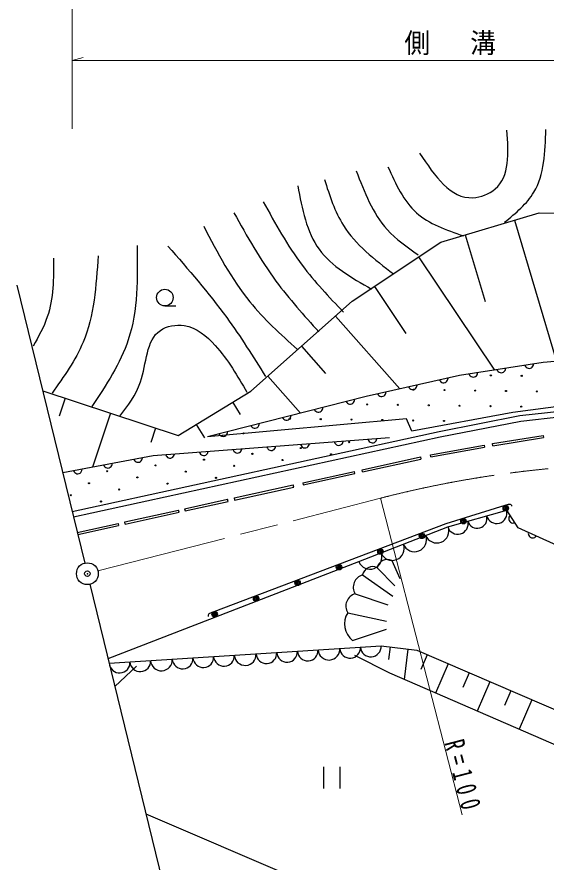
# Model space of a CAD drawing. Units: millimetres, scale not verified. Extents: x 40000 to 680000, y 20000 to 380000.
# Drawn here: x 272049 to 320606, y 259832 to 337350 of the extents above; entities that cross this region are included whole.
import ezdxf

# ---------------------------------------------------------------- set-up
doc = ezdxf.new("R2010")
doc.units = ezdxf.units.MM
doc.header["$LTSCALE"] = 1000
doc.header["$PDMODE"] = 32
doc.header["$PDSIZE"] = 500
doc.linetypes.add('CHAIN', pattern=[18.5, 12, -1.5, 3.5, -1.5])
for name, color, linetype, lineweight in [('M-BGD', 7, 'Continuous', 25), ('M-BMK', 2, 'CHAIN', 13), ('M-BMK-SRVR', 3, 'Continuous', 25), ('M-STR-HTXT', 7, 'Continuous', 13)]:
    doc.layers.add(name, color=color, linetype=linetype, lineweight=lineweight)
doc.layers.add('M-OTRS', color=6, linetype='Continuous')
doc.styles.add('ＭＳ ゴシック', font='')
doc.styles.get('ＭＳ ゴシック').set_extended_font_data('MS Gothic')

msp = doc.modelspace()

# ---------------------------------------------------------------- linework, layer by layer
at = {"layer": 'M-BGD'}
for p, q in [((317712, 318711), (321562, 305752)), ((313195, 317369), (315017, 311236)), ((308906, 315339), (315860, 304951)), ((304847, 312622), (307733, 308310)), ((285627, 310850), (286627, 310850)), ((301268, 309889), (307175, 303231)), ((298169, 307139), (300377, 304650)), ((295070, 304389), (298065, 301014)), ((276487, 302375), (275940, 300718)), ((291851, 301999), (292525, 300889)), ((280629, 301007), (278990, 296044)), ((284771, 299639), (284332, 298309)), ((288512, 299970), (289252, 298752)), ((315697, 298220), (320342, 298971)), ((315729, 298023), (320374, 298774)), ((320342, 298971), (320374, 298774)), ((309987, 297190), (314932, 298083)), ((310022, 296993), (314968, 297886)), ((314932, 298083), (314968, 297886)), ((315729, 298023), (315697, 298220)), ((303723, 295817), (309070, 296992)), ((309070, 296992), (309113, 296797)), ((310022, 296993), (309987, 297190)), ((303766, 295621), (309113, 296797)), ((298275, 294619), (303026, 295663)), ((298318, 294424), (303068, 295468)), ((303068, 295468), (303026, 295663)), ((303766, 295621), (303723, 295817)), ((298275, 294619), (298318, 294424)), ((291977, 293235), (297409, 294429)), ((292020, 293039), (297452, 294233)), ((297452, 294233), (297409, 294429)), ((287438, 292237), (291385, 293105)), ((291428, 292909), (291385, 293105)), ((291977, 293235), (292020, 293039)), ((287481, 292042), (291428, 292909)), ((316832, 292539), (311415, 290855)), ((317118, 292628), (316832, 292539)), ((281942, 291029), (286888, 292116)), ((281985, 290834), (286931, 291921)), ((286931, 291921), (286888, 292116)), ((287438, 292237), (287481, 292042)), ((311586, 290595), (316997, 292098)), ((277593, 290073), (281329, 290894)), ((277636, 289878), (281372, 290699)), ((281329, 290894), (281372, 290699)), ((281985, 290834), (281942, 291029)), ((311415, 290855), (290111, 282798)), ((303418, 287388), (311586, 290595)), ((280414, 278507), (303418, 287388)), ((305110, 286826), (306726, 285165)), ((306453, 287486), (307181, 285848)), ((303767, 286166), (306544, 284209)), ((303084, 284436), (306089, 283435)), ((290111, 282798), (289830, 282692)), ((302401, 282707), (305952, 281933)), ((302857, 280157), (305952, 281204)), ((280521, 278069), (305473, 279672)), ((306291, 279568), (306145, 278422)), ((307926, 279360), (307573, 276577)), ((309703, 278843), (309125, 277499)), ((281044, 275930), (283009, 277793)), ((311621, 278019), (310463, 275327)), ((313538, 277195), (312959, 275847)), ((315456, 276370), (314295, 273670)), ((317373, 275546), (316792, 274194)), ((319291, 274721), (318127, 272013)), ((300191, 268576), (300191, 266576)), ((301711, 266576), (301711, 268576))]:
    msp.add_line(p, q, dxfattribs=at)
for points in [[(274416, 303059), (286842, 298955), (293520, 303014), (302817, 311264), (310936, 316698), (319971, 319382), (325340, 319317), (334113, 316763), (351529, 306222)], [(346455, 306246), (326705, 306192), (320339, 305648), (312647, 304451), (304104, 302546), (289523, 298847)], [(346455, 306246), (345799, 301914), (326112, 302199), (317553, 301058), (308281, 299346), (307782, 300487), (289523, 298847)], [(318662, 305387), (318708, 305297), (318768, 305225), (318859, 305158), (318946, 305123), (319046, 305106), (319172, 305126), (319262, 305172), (319334, 305232), (319400, 305323), (319435, 305410), (319452, 305510)], [(313533, 304589), (313580, 304499), (313640, 304427), (313731, 304360), (313817, 304325), (313917, 304308), (314044, 304328), (314134, 304374), (314205, 304434), (314272, 304525), (314307, 304612), (314324, 304712)], [(316098, 304988), (316144, 304898), (316204, 304826), (316295, 304759), (316382, 304724), (316481, 304707), (316608, 304727), (316698, 304773), (316769, 304833), (316836, 304924), (316871, 305011), (316888, 305111)], [(310832, 304046), (310885, 303959), (310949, 303892), (311044, 303831), (311133, 303802), (311234, 303791), (311358, 303819), (311445, 303871), (311513, 303936), (311574, 304031), (311603, 304120), (311613, 304220)], [(307985, 303411), (308037, 303325), (308101, 303257), (308197, 303196), (308285, 303167), (308386, 303157), (308511, 303184), (308598, 303237), (308665, 303301), (308726, 303396), (308756, 303485), (308766, 303585)], [(305138, 302777), (305190, 302690), (305254, 302622), (305350, 302562), (305438, 302532), (305539, 302522), (305664, 302550), (305750, 302602), (305818, 302666), (305879, 302762), (305908, 302850), (305919, 302951)], [(277134, 291986), (310786, 299334), (318210, 300782), (325798, 301625), (353644, 301439)], [(302259, 302078), (302313, 301993), (302379, 301927), (302477, 301869), (302566, 301842), (302667, 301835), (302791, 301866), (302876, 301921), (302942, 301987), (303000, 302084), (303027, 302174), (303034, 302275)], [(277241, 291497), (310887, 298845), (318286, 300287), (325824, 301125), (353640, 300939)], [(296426, 300598), (296481, 300513), (296547, 300447), (296644, 300389), (296733, 300362), (296834, 300355), (296958, 300386), (297044, 300441), (297109, 300507), (297167, 300605), (297194, 300694), (297201, 300795)], [(299342, 301338), (299397, 301253), (299463, 301187), (299560, 301129), (299650, 301102), (299751, 301095), (299875, 301126), (299960, 301181), (300026, 301247), (300084, 301344), (300110, 301434), (300118, 301535)], [(293510, 299858), (293564, 299773), (293631, 299707), (293728, 299649), (293817, 299622), (293918, 299615), (294042, 299647), (294127, 299701), (294193, 299767), (294251, 299865), (294278, 299954), (294285, 300055)], [(290593, 299118), (290648, 299033), (290714, 298967), (290812, 298909), (290901, 298882), (291002, 298875), (291126, 298907), (291211, 298961), (291277, 299027), (291335, 299125), (291362, 299214), (291369, 299315)], [(306226, 298738), (284551, 297105), (276257, 295522)], [(304279, 298591), (304318, 298498), (304372, 298422), (304458, 298348), (304541, 298306), (304640, 298281), (304767, 298291), (304861, 298330), (304937, 298384), (305010, 298470), (305052, 298553), (305077, 298651)], [(291893, 297658), (291932, 297565), (291986, 297489), (292072, 297415), (292155, 297373), (292254, 297349), (292381, 297358), (292474, 297397), (292551, 297451), (292624, 297537), (292666, 297620), (292691, 297718)], [(294990, 297892), (295029, 297798), (295083, 297722), (295169, 297648), (295252, 297606), (295350, 297582), (295478, 297591), (295571, 297630), (295647, 297684), (295721, 297770), (295763, 297853), (295787, 297952)], [(298086, 298125), (298125, 298031), (298179, 297955), (298265, 297881), (298348, 297840), (298447, 297815), (298574, 297825), (298668, 297864), (298744, 297918), (298817, 298003), (298859, 298087), (298884, 298185)], [(301183, 298358), (301222, 298265), (301276, 298188), (301362, 298115), (301445, 298073), (301543, 298048), (301671, 298058), (301764, 298097), (301840, 298151), (301914, 298236), (301956, 298320), (301980, 298418)], [(282776, 296767), (282825, 296678), (282887, 296609), (282981, 296545), (283068, 296513), (283169, 296499), (283294, 296524), (283383, 296573), (283452, 296635), (283516, 296729), (283548, 296816), (283562, 296917)], [(285700, 297192), (285739, 297099), (285793, 297023), (285879, 296949), (285962, 296907), (286061, 296882), (286188, 296892), (286281, 296931), (286358, 296985), (286431, 297071), (286473, 297154), (286498, 297252)], [(288797, 297425), (288836, 297332), (288890, 297256), (288976, 297182), (289059, 297140), (289157, 297115), (289285, 297125), (289378, 297164), (289454, 297218), (289528, 297304), (289570, 297387), (289594, 297485)], [(280011, 296239), (280061, 296150), (280123, 296081), (280216, 296017), (280304, 295985), (280404, 295972), (280530, 295996), (280618, 296045), (280688, 296107), (280751, 296201), (280784, 296288), (280797, 296389)], [(277247, 295711), (277296, 295623), (277358, 295553), (277452, 295489), (277540, 295457), (277640, 295444), (277766, 295468), (277854, 295517), (277923, 295579), (277987, 295673), (278019, 295761), (278033, 295861)], [(317118, 292628), (317195, 292652), (317245, 292657), (317312, 292647), (317359, 292630), (317399, 292601), (317446, 292552), (317470, 292507), (317479, 292479)], [(345200, 282227), (344599, 278269), (332573, 281826), (328565, 284031), (323254, 288140), (318043, 290495), (316997, 292098)], [(317301, 291631), (317238, 291552), (317198, 291468), (317174, 291357), (317178, 291264), (317203, 291166), (317273, 291059), (317353, 290996), (317437, 290955), (317547, 290932), (317640, 290936), (317738, 290961)], [(318981, 290071), (318971, 289970), (318981, 289877), (319021, 289771), (319074, 289695), (319149, 289626), (319265, 289573), (319366, 289563), (319459, 289574), (319565, 289614), (319641, 289667), (319710, 289741)], [(289638, 282352), (289624, 282389), (289621, 282452), (289632, 282510), (289661, 282574), (289697, 282620), (289755, 282663), (289830, 282692)], [(305473, 279672), (308744, 279256), (329838, 270187)], [(328472, 267539), (306256, 277146), (303059, 278776)], [(283892, 264270), (297655, 258361), (312947, 252614)]]:
    msp.add_lwpolyline(points, dxfattribs=at)
for centre, radius in [((285627, 311610), 760), ((315538, 304474), 50), ((318366, 304433), 50), ((308447, 303162), 50), ((311275, 303121), 50), ((314103, 303080), 50), ((316931, 303039), 50), ((319759, 302998), 50), ((304184, 301810), 50), ((307012, 301769), 50), ((309841, 301728), 50), ((312669, 301687), 50), ((315497, 301646), 50), ((318325, 301605), 50), ((297093, 300498), 50), ((299922, 300457), 50), ((302750, 300416), 50), ((305578, 300375), 50), ((308406, 300334), 50), ((311234, 300293), 50), ((292831, 299146), 50), ((298095, 297807), 50), ((302535, 298338), 50), ((293654, 297275), 50), ((300865, 297238), 50), ((284774, 296211), 50), ((289214, 296743), 50), ((291985, 296174), 50), ((296425, 296706), 50), ((280333, 295679), 50), ((287544, 295642), 50), ((278663, 294578), 50), ((283104, 295110), 50), ((285874, 294541), 50), ((290315, 295073), 50), ((281434, 294009), 50), ((276994, 293477), 50), ((279764, 292908), 50), ((316906, 292301), 250), ((316906, 292301), 150), ((316906, 292301), 50), ((313025, 291094), 250), ((313025, 291094), 150), ((313025, 291094), 50), ((309206, 289753), 250), ((309206, 289753), 150), ((309206, 289753), 50), ((305405, 288315), 250), ((305405, 288315), 150), ((305405, 288315), 50), ((301603, 286877), 250), ((301603, 286877), 150), ((301603, 286877), 50), ((297802, 285439), 250), ((297802, 285439), 150), ((297802, 285439), 50), ((294001, 284002), 250), ((294001, 284002), 150), ((294001, 284002), 50), ((290199, 282564), 250), ((290199, 282564), 150), ((290199, 282564), 50)]:
    msp.add_circle(centre, radius, dxfattribs=at)
for centre, radius, start, end in [((314284, 291344), 900, 195.52411, 15.52411), ((316066, 291839), 950, 195.52411, 15.52411), ((312501, 290849), 950, 195.52411, 15.52411), ((310586, 290202), 1100, 201.43686, 21.43686), ((308538, 289398), 1100, 201.43686, 21.43686), ((306490, 288594), 1100, 201.43686, 21.43686), ((304442, 287790), 1100, 201.43686, 21.43686), ((304686, 285993), 935, 63.0452, 169.30539), ((306029, 286653), 935, 63.0452, 169.30539), ((304074, 285045), 1162, 105.32892, 211.58913), ((303392, 283315), 1162, 105.32892, 211.58913), ((304033, 281683), 1926, 147.89471, 232.35463), ((296838, 279117), 950, 183.67609, 3.67609), ((298734, 279239), 950, 183.67609, 3.67609), ((300680, 279364), 1000, 183.67609, 3.67609), ((302626, 279489), 950, 183.67609, 3.67609), ((304522, 279611), 950, 183.67609, 3.67609), ((283365, 278251), 950, 183.67609, 3.67609), ((285311, 278376), 1000, 183.67609, 3.67609), ((287257, 278501), 950, 183.67609, 3.67609), ((289153, 278623), 950, 183.67609, 3.67609), ((291050, 278745), 950, 183.67609, 3.67609), ((292996, 278870), 1000, 183.67609, 3.67609), ((294942, 278995), 950, 183.67609, 3.67609), ((281469, 278129), 950, 183.67609, 3.67609)]:
    msp.add_arc(centre, radius, start, end, dxfattribs=at)
for points, knots in [([(309005, 324847), (310417, 322749), (311829, 320650), (313886, 320768), (314594, 320808), (315380, 321111), (315925, 321569), (317295, 322718), (317157, 324839), (317018, 326960)], [0, 0, 0, 0, 1, 1, 1, 2, 2, 2, 3, 3, 3, 3]), ([(316800, 318509), (317829, 319364), (318858, 320219), (319495, 321277), (320460, 322883), (320524, 324958), (320588, 327032)], [0, 0, 0, 0, 1, 1, 1, 2, 2, 2, 2]), ([(306091, 323609), (306809, 322028), (307527, 320447), (308714, 319383), (309856, 318359), (311434, 317815), (313012, 317271)], [0, 0, 0, 0, 1, 1, 1, 2, 2, 2, 2]), ([(303177, 323244), (303930, 321289), (304682, 319333), (306018, 317854), (306824, 316961), (307842, 316242), (308859, 315523)], [0, 0, 0, 0, 1, 1, 1, 2, 2, 2, 2]), ([(297814, 321860), (298222, 319740), (298631, 317619), (299780, 316033), (300908, 314476), (302748, 313433), (304588, 312390)], [0, 0, 0, 0, 1, 1, 1, 2, 2, 2, 2]), ([(300263, 322443), (300739, 320962), (301215, 319481), (302012, 318218), (303124, 316453), (304863, 315114), (306601, 313774)], [0, 0, 0, 0, 1, 1, 1, 2, 2, 2, 2]), ([(294654, 320403), (295758, 318397), (296862, 316391), (298224, 314576), (299365, 313054), (300688, 311666), (302012, 310278)], [0, 0, 0, 0, 1, 1, 1, 2, 2, 2, 2]), ([(291959, 319383), (293165, 317237), (294371, 315090), (295820, 313119), (297020, 311484), (298387, 309970), (299753, 308456)], [0, 0, 0, 0, 1, 1, 1, 2, 2, 2, 2]), ([(289191, 318145), (290456, 315726), (291722, 313307), (293416, 311225), (294707, 309637), (296247, 308245), (297786, 306854)], [0, 0, 0, 0, 1, 1, 1, 2, 2, 2, 2]), ([(283071, 316397), (283117, 313412), (283163, 310426), (282270, 307728), (281555, 305565), (280237, 303587), (278919, 301609)], [0, 0, 0, 0, 1, 1, 1, 2, 2, 2, 2]), ([(285912, 316324), (287776, 314188), (289640, 312052), (291303, 309768), (292570, 308028), (293721, 306202), (294873, 304377)], [0, 0, 0, 0, 1, 1, 1, 2, 2, 2, 2]), ([(275422, 315231), (275420, 313379), (275418, 311527), (274840, 309840), (274520, 308908), (274024, 308027), (273528, 307145)], [0, 0, 0, 0, 1, 1, 1, 2, 2, 2, 2]), ([(279502, 315450), (279320, 312698), (279138, 309946), (278118, 307509), (277427, 305859), (276352, 304353), (275277, 302847)], [0, 0, 0, 0, 1, 1, 1, 2, 2, 2, 2]), ([(281496, 300735), (282238, 301696), (282980, 302657), (283390, 303867), (283958, 305544), (283888, 307700), (285211, 308602), (285792, 308999), (286642, 309153), (287397, 309039), (288538, 308866), (289459, 308077), (290238, 307218), (291435, 305896), (292293, 304408), (293151, 302920)], [0, 0, 0, 0, 1, 1, 1, 2, 2, 2, 3, 3, 3, 4, 4, 4, 5, 5, 5, 5])]:
    msp.add_open_spline(points, degree=3, knots=knots, dxfattribs=at)
at = {"layer": 'M-BMK'}
msp.add_line((279483, 286531), (305408, 293209), dxfattribs=at)
msp.add_arc((330353, 196371), 100000, 87.75031, 104.44501, dxfattribs=at)
at = {"layer": 'M-BMK-SRVR'}
for p, q in [((272049, 312748), (278277, 287253)), ((278752, 285310), (286030, 255521))]:
    msp.add_line(p, q, dxfattribs=at)
msp.add_circle((278515, 286282), 1000, dxfattribs=at)
at = {"layer": 'M-OTRS'}
msp.add_point((278515, 286282), dxfattribs=at)
at = {"layer": 'M-STR-HTXT'}
for p, q in [((277134, 327087), (277134, 342343)), ((277134, 327087), (277134, 334343)), ((277134, 333343), (278134, 333623)), ((277134, 333343), (353640, 333343)), ((305408, 293209), (312892, 264158))]:
    msp.add_line(p, q, dxfattribs=at)

# ---------------------------------------------------------------- texts
at = {"layer": 'M-STR-HTXT', "insert": (307599, 333843), "char_height": 1833, "attachment_point": 7, "style": 'ＭＳ ゴシック'}
msp.add_mtext('\\T1.27;\\W0.95;側\u3000溝', dxfattribs=at)
at = {"layer": 'M-STR-HTXT', "insert": (311239, 270781), "char_height": 1833, "attachment_point": 7, "rotation": 284.6, "style": 'ＭＳ ゴシック'}
msp.add_mtext('\\T1.61;\\W0.7;R=100', dxfattribs=at)

doc.saveas('drawing.dxf')
